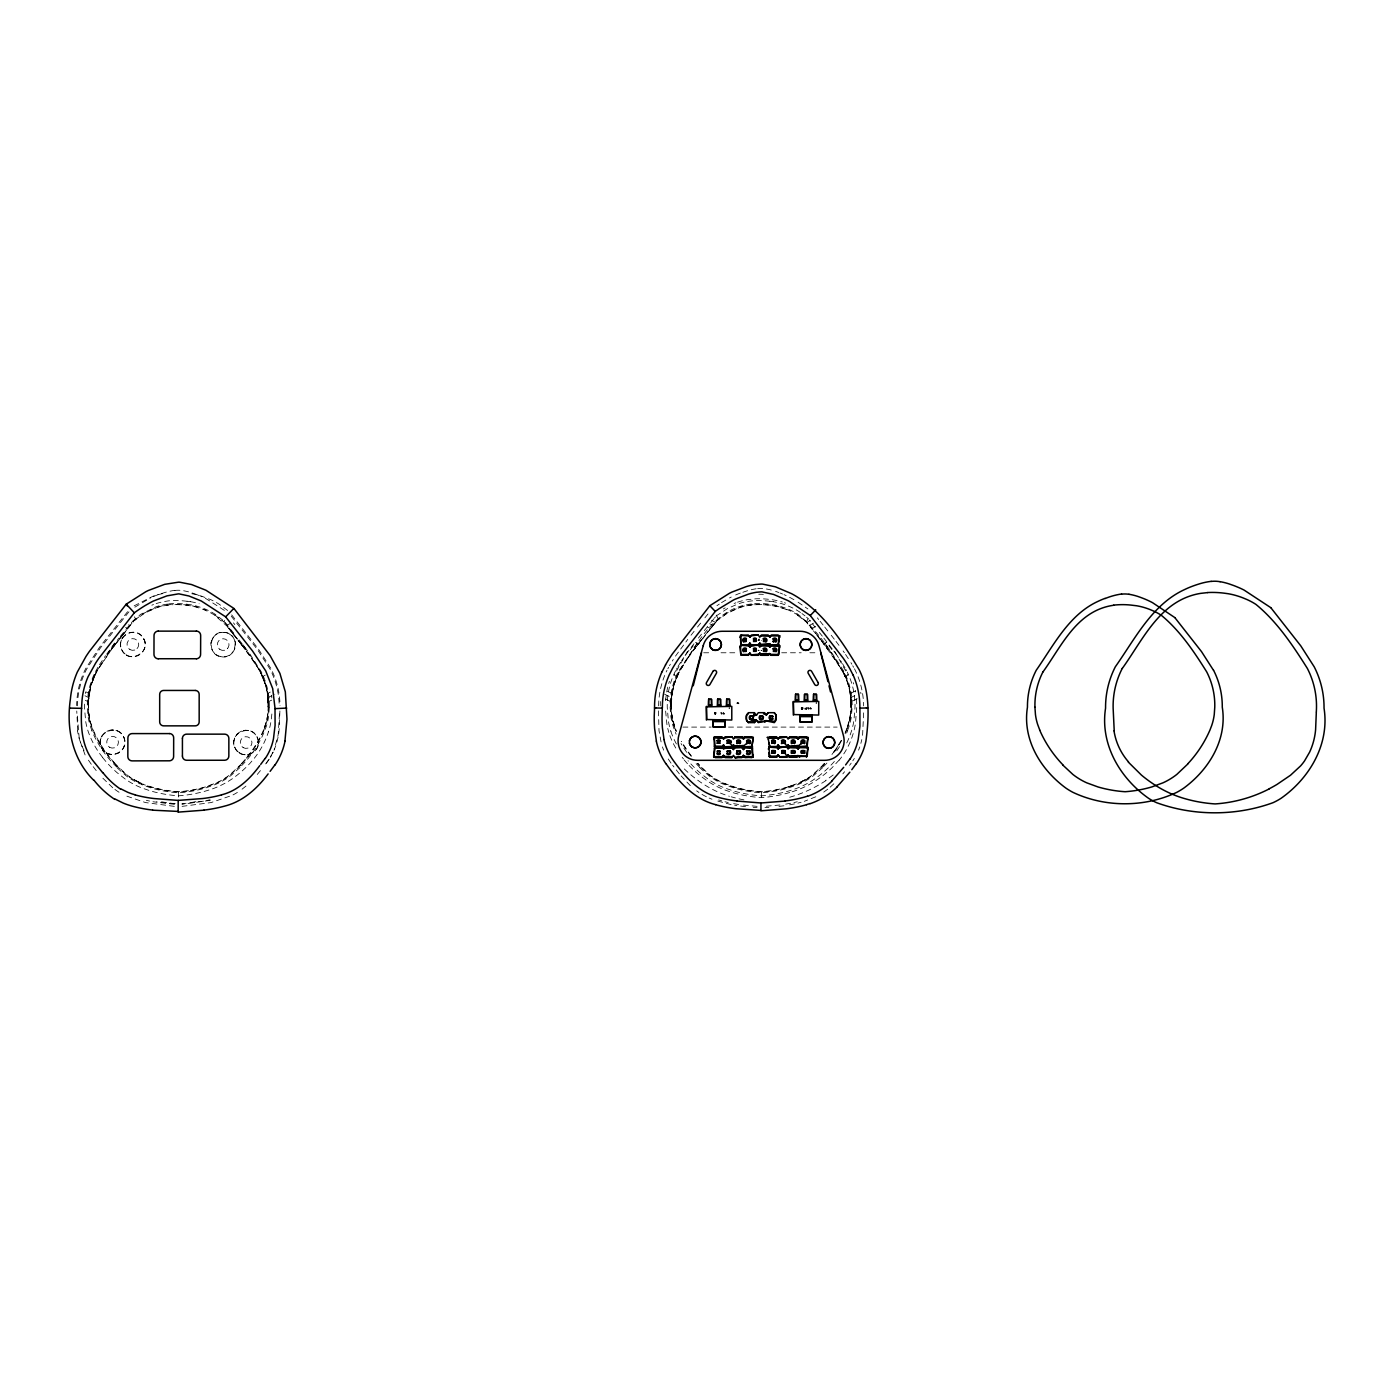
<?xml version="1.0" encoding="UTF-8"?>
<svg xmlns="http://www.w3.org/2000/svg" width="1394" height="1394" viewBox="0 0 1394 1394"><rect width="100%" height="100%" fill="white"/><g stroke="black" fill="none" stroke-linecap="round" stroke-linejoin="round"><path stroke-width="0.75" stroke-dasharray="5 3.75" d="M88.38 704.231L88.92 714.477A54.139 54.139 0 0 0 91.133 724.462L93.241 730.055A118.211 118.211 0 0 0 116.434 764.905M268.223 702.21L268.275 706.531M279.445 713.902L278.19 734.743L274.252 749.327M671.159 704.231L671.699 714.477A54.139 54.139 0 0 0 673.912 724.462L676.003 730.055M851.002 702.21L850.514 714.477A54.139 54.139 0 0 1 848.319 724.462L846.21 730.055A118.211 118.211 0 0 1 845.217 732.46A118.176 118.176 0 0 0 846.297 730.09M88.484 701.304L88.38 705.869L88.589 699.805M665.461 698.986L671.228 701.879L671.159 705.869L671.42 699.143M268.293 705.538L267.735 714.477A54.139 54.139 0 0 1 265.54 724.462L263.431 730.055M271.76 700.102L268.206 701.74L268.275 707.176A72.836 72.836 0 0 0 260.208 671.856L253.394 660.651M857.205 698.76L850.967 701.74L851.037 707.176A72.836 72.836 0 0 0 842.987 671.856L825.021 643.139M850.95 701.147L850.863 699.997L851.037 707.176A72.767 72.767 0 0 0 850.654 697.662L857.571 694.212M851.072 706.026L851.037 707.176L850.636 697.401M111.816 648.907L96.482 671.873A72.836 72.836 0 0 0 88.414 707.176L88.536 700.45M664.642 694.212L671.559 697.662L671.35 700.119L671.577 697.523L671.176 707.176L671.159 706.2M84.999 695.763L88.78 697.662A72.767 72.767 0 0 0 88.397 707.176L88.641 699.143M268.275 706.845L268.275 707.176A72.767 72.767 0 0 0 267.875 697.662L274.792 694.212M671.438 698.882L671.559 697.592A72.767 72.767 0 0 0 671.159 707.176L671.525 698.08M88.38 704.789L88.414 702.89M269.338 707.281L268.676 715.854A59.489 59.489 0 0 1 266.062 727.058L264.79 730.543A107.495 107.495 0 0 1 239.873 767.397M671.159 704.789L671.194 702.89M851.333 707.194L850.81 714.53A55.952 55.952 0 0 1 848.284 725.664L846.576 730.195M658.473 710.87L659.013 730.7L661.348 743.385M88.397 703.691L88.815 697.401L88.571 700.171M279.898 711.01L279.131 729.742A67.644 67.644 0 0 1 273.956 750.338M671.176 703.691L673.058 688.601L671.978 694.386M88.658 698.882L88.798 697.592L88.519 700.781L90.296 688.601L88.92 696.477M88.571 700.067L88.746 698.08M271.865 713.972L271.203 719.984A69.404 69.404 0 0 1 268.868 730.595L268.45 731.867M101.152 746.766C106.38 761.856 130.426 752.063 123.979 737.722C118.542 722.197 93.415 733.331 101.657 747.881M220.949 656.661C237.172 660.373 240.796 633.155 224.277 632.353C208.63 630.227 206.312 656.138 222.082 656.818M234.68 747.062C239.925 762.239 263.936 752.307 257.507 738.018C252.07 722.458 226.943 733.645 235.185 748.177M671.681 696.512L671.943 694.561M267.875 713.31L267.212 717.91M850.654 713.31L847.552 726.657M862.59 735.318L863.74 710.87M100.333 741.138L100.49 740.005M210.947 643.488L211.104 642.355M233.861 741.434L234.018 740.301M667.465 691.25L672.1 693.567L673.058 688.601M758.214 640.404L759.172 638.94M85.958 691.877L89.321 693.567L90.296 688.601M860.865 743.385L861.806 739.534M121.435 649.012C127.342 665.548 153.218 652.113 143.129 637.772C135.549 624.808 114.395 637.11 121.94 650.127M266.184 722.284L264.773 726.657M121.051 641.118L121.435 639.968M100.769 738.855L101.152 737.722M144.262 649.012L144.645 647.879M123.979 746.766L124.362 745.616M211.383 641.205L211.766 640.073M234.593 649.099L234.976 647.966M234.297 739.151L234.68 738.018M257.507 747.062L257.89 745.912M93.485 678.408L95.82 673.18L91.656 683.53L96.482 671.873L103.278 660.651M678.582 673.18L674.435 683.53L679.261 671.873L688.061 657.741M858.582 750.146L859.784 746.905M847.569 730.543L848.841 727.058A59.489 59.489 0 0 0 851.455 715.854L852.1 707.281A73.708 73.708 0 0 0 843.962 671.542C830.963 650.893 816.779 629.705 797.873 614.214A59.402 59.402 0 0 0 790.119 609.98L786.617 608.516A90.837 90.837 0 0 0 783.358 607.331L782.295 606.965A62.538 62.538 0 0 0 772.956 604.665L769.558 604.194A81.026 81.026 0 0 0 751.453 603.863M263.797 730.195L265.505 725.647A55.952 55.952 0 0 0 268.049 714.547L268.554 707.194A73.08 73.08 0 0 0 260.469 671.769L243.253 644.934M272.283 753.858L273.154 752.098M272.945 752.255L270.087 757.482M672.082 693.55A71.233 71.233 0 0 1 679.174 671.978L686.057 660.651M95.524 671.559L98.591 666.088M667.831 668.806L668.632 667.29M676.404 669.329L677.17 667.918M114.43 643.139L105.177 657.916M687.573 651.294L674.208 675.097L676.979 676.648M697.192 643.139L688.95 656.504M270.349 757.395L271.36 755.635M669.468 665.757L670.357 664.206M121.94 638.853L122.567 637.772M101.657 736.607L102.285 735.527M212.271 638.94L212.899 637.877M223.998 622.194L224.434 620.278M818.505 636.779L806.377 621.707L808.537 618.047M677.989 666.506L680.673 662.15M99.462 664.677L105.543 655.703M672.274 661.052L673.302 659.449M852.797 760.845L854.348 758.441M681.666 660.651L683.74 657.567M675.48 656.138L687.782 639.393M686.754 659.135L679 671.786A73.08 73.08 0 0 0 670.897 707.194L671.559 715.697A55.272 55.272 0 0 0 673.929 725.647L675.637 730.177M268.554 759.852L265.365 764.278M687.834 657.619L702.28 638.591M687.939 657.916L694.595 648.907M686.022 654.344L689.769 649.255M137.396 648.193L136.995 648.646M227.727 648.28L227.327 648.733M106.711 654.082L110.492 649.029M849.556 765.341L851.194 763.128M690.309 649.656L695.85 642.39L698.481 643.854L709.877 629.496M112.078 648.541L112.897 647.478M691.11 647.461L693.951 643.767M695.676 647.478L694.055 649.604L698.481 643.854L697.627 644.952M111.851 647.252L118.995 638.069M113.785 645.892L96.221 671.786A73.08 73.08 0 0 0 88.136 707.194L88.78 715.697A55.272 55.272 0 0 0 91.15 725.647L92.875 730.177M111.276 649.604L127.812 628.624L125.617 627.457M113.454 646.764L115.702 643.854L113.071 642.39M696.216 646.764L699.596 642.425M114.012 646.049L118.054 640.404M114.848 644.952L120.267 638.051M699.126 643.035L701.74 639.689M691.006 635.246L694.282 631.081M698.394 638.069L702.855 632.44M119.501 638.591L120.93 636.779M119.692 638.783L122.533 635.211M702.471 638.783L705.312 635.211M120.442 636.256L131.838 622.09M120.93 637.215L122.358 635.002M122.219 635.594L123.735 633.259M697.505 627.021L702.106 621.271M705.12 635.002L711.62 626.917M123.491 634.009L133.022 621.741M704.301 630.628L708.379 625.575M127.568 628.938L133.51 621.149M709.337 630.175L712.177 626.655M127.568 611.705L99.671 647.077L85.801 668.44A82.351 82.351 0 0 0 76.653 705.591M132.378 621.41L140.602 614.353L155.936 606.808A58.008 58.008 0 0 1 165.555 604.386L168.674 603.951M260.434 770.603L257.071 774.698M704.876 617.838L708.396 613.482M710.766 622.595L713.972 618.64M711.776 627.143L717.318 620.295L715.993 621.933M712.892 625.767L716.202 621.689M842.847 773.844L844.555 771.753M133.232 621.933L134.591 619.842M714.477 618.03L715.383 616.915M128.945 611.792L100.298 648.088L86.533 669.277A82.107 82.107 0 0 0 77.472 705.8M716.952 620.33L727.198 612.942L738.907 607.592A57.52 57.52 0 0 1 748.439 605.188L754.572 604.491A83.048 83.048 0 0 1 769.471 605.031L771.753 605.292A62.713 62.713 0 0 1 782.121 607.732L783.167 608.098M135.462 619.18L134.277 620.644L144.54 613.221L156.198 607.871A57.328 57.328 0 0 1 165.694 605.484L171.828 604.787M718.049 619.424L717.056 620.644L727.319 613.221L738.977 607.871A57.328 57.328 0 0 1 748.473 605.484L754.59 604.787M134.713 620.103L135.131 619.163M717.492 620.103L718.38 619.023L717.805 619.72M134.922 619.86L144.436 612.942L156.128 607.592A57.52 57.52 0 0 1 165.659 605.188L171.81 604.491A83.048 83.048 0 0 1 186.709 605.031L188.974 605.292A62.713 62.713 0 0 1 199.342 607.732L200.387 608.098M716.168 615.956L727.633 608.498L738.001 603.916A59.855 59.855 0 0 1 747.916 601.406L751.157 600.971A83.605 83.605 0 0 1 769.819 601.284M839.171 760.061L832.026 767.745A110.387 110.387 0 0 1 817.058 779.821A97.022 97.022 0 0 1 793.169 791.478L789.736 792.541M834.379 761.472L833.002 763.006A108.209 108.209 0 0 1 819.132 775.761L815.838 778.183A87.317 87.317 0 0 1 794.266 789.213L789.213 790.834A132.186 132.186 0 0 1 761.385 795.835A131.489 131.489 0 0 1 733.017 790.816L724.601 787.958A80.695 80.695 0 0 1 708.082 779.159L699.962 772.764A117.166 117.166 0 0 1 688.044 760.775M236.562 734.795L237.416 733.854M241.737 763.581L230.271 774.437A66.825 66.825 0 0 1 216.436 782.836L205.249 786.948A126.61 126.61 0 0 1 178.606 791.722A125.948 125.948 0 0 1 151.423 786.93L143.268 784.456M824.516 763.581L813.051 774.437A66.825 66.825 0 0 1 799.215 782.836L788.028 786.948A126.61 126.61 0 0 1 761.385 791.722A125.948 125.948 0 0 1 734.185 786.93L722.998 782.836A66.825 66.825 0 0 1 709.163 774.454L697.697 763.581A115.719 115.719 0 0 0 698.952 765.149M240.674 765.341L230.48 774.716A68.01 68.01 0 0 1 216.558 783.114L205.336 787.227A127.011 127.011 0 0 1 178.606 792.019A126.349 126.349 0 0 1 151.336 787.209L144.871 785.083M823.436 765.341L813.26 774.716A68.01 68.01 0 0 1 799.337 783.114L788.115 787.227A127.011 127.011 0 0 1 761.385 792.019A126.349 126.349 0 0 1 734.098 787.209L722.876 783.114A67.714 67.714 0 0 1 708.954 774.698L698.777 765.306M240.012 767.554L231.021 775.447A71.843 71.843 0 0 1 215.303 784.543L205.58 787.993A128.109 128.109 0 0 1 178.606 792.82A127.446 127.446 0 0 1 151.092 787.976L141.369 784.543M822.791 767.554L813.8 775.447A71.843 71.843 0 0 1 798.082 784.543L788.342 787.993A128.109 128.109 0 0 1 761.385 792.82A127.446 127.446 0 0 1 733.871 787.976L722.545 783.846A70.188 70.188 0 0 1 708.431 775.395L699.457 767.432M833.839 783.794L829.848 787.453M245.971 786.077L241.754 789.44M833.194 774.959L825.788 780.344M827.74 789.178L823.279 792.454M134.852 607.174L150.622 597.852M716.917 605.693L719.287 604.09M134.155 605.832L153.305 596.092A64.682 64.682 0 0 1 162.296 593.705L164.056 593.391M721.534 602.626L727.651 598.967M723.329 608.934L725.176 607.854M232.554 633.224L240.97 643.854L243.584 642.39M267.369 693.55A71.233 71.233 0 0 0 260.26 671.978L265.017 683.53L262.455 676.648L265.243 675.097M224.608 622.072L230.271 629.949M226.386 625.558L230.724 623.188M229.975 628.067L228.877 628.659L231.578 631.587M806.656 622.473L810.28 620.487M809.147 625.558L814.95 622.386M815.647 626.481L811.656 628.659L814.183 631.796M729.498 597.956L731.258 597.05M270.279 692.086L267.334 693.567L268.136 700.781M850.95 701.304L850.131 693.62L855.585 690.832M815.804 796.776L804.251 801.341M106.92 731.327L108.052 730.822M117.079 753.649L118.211 753.143M240.448 731.641L241.58 731.118M250.606 753.945L251.739 753.44M151.841 605.188L153.532 604.526M734.115 603.48L735.858 602.8M740.284 593.095L738.942 593.617A84.25 84.25 0 0 0 732.948 596.214M797.838 803.118L801.097 802.264M793.953 802.561L797.246 801.759M129.468 632.684L130.618 632.423M219.799 632.789L220.949 632.51M225.41 656.661L226.56 656.382M109.185 730.439L110.335 730.16M206.782 800.487L210.058 799.738M210.285 800.33L181.987 804.303M794.493 803.902L787.54 805.227M790.572 803.275L783.567 804.495M203.454 801.184L181.969 803.763A138.128 138.128 0 0 0 185.21 803.31M783.933 805.784L776.528 806.69M751.453 603.951L748.334 604.386A58.008 58.008 0 0 0 738.715 606.808C709.267 616.88 695.327 647.914 678.286 671.559A73.708 73.708 0 0 0 670.131 707.281L670.775 715.854A58.6 58.6 0 0 0 673.389 727.041L674.661 730.508A109.987 109.987 0 0 0 676.125 734.202M779.96 805L764.87 806.359M174.947 590.429L176.219 590.307A28.107 28.107 0 0 1 181.987 590.498L182.579 590.586A58.252 58.252 0 0 1 192.581 593.095L195.805 594.227M757.674 588.669L758.336 588.599A29.082 29.082 0 0 1 764.836 588.721L766.055 588.93A58.583 58.583 0 0 1 773.653 590.725M182.091 806.359L211.174 802.561L232.153 795.347A66.006 66.006 0 0 0 239.507 791.025M764.94 807.579L768.861 807.335M761.438 640.386L761.351 640.543M761.037 650.249L761.438 650.318M111.468 730.02L112.565 729.968M244.995 730.317L246.093 730.264M759.172 650.44L758.214 650.336M703.674 652.775L710.173 652.775M721.012 652.775L736.189 652.775M781.703 652.775L801.202 652.775M809.879 652.775L816.379 652.775M682.886 727.093L711.132 727.093M728.522 727.093L837.167 727.093M758.859 640.351C756.837 640.003 760.479 641.17 759.033 639.097M758.859 650.284L757.953 650.144M761.263 650.475L761.873 650.423M753.161 807.335L757.047 807.579M757.099 806.359L742.166 805M174.337 806.359L145.464 802.561L124.519 795.347M174.442 804.303L152.974 801.759M174.459 803.763L156.564 801.794M745.563 806.69L734.621 805.227M769.819 601.215L773.322 601.72M187.04 601.215L190.56 601.72M186.779 604.194L190.176 604.682A62.538 62.538 0 0 1 199.534 606.965L200.579 607.331A90.837 90.837 0 0 1 203.838 608.516L207.34 609.98A59.402 59.402 0 0 1 215.094 614.214L223.998 621.044L228.25 626.307M130.618 656.574L131.75 656.731M247.191 730.317L248.324 730.473M243.863 754.607L244.995 754.764M110.335 754.311L111.468 754.468M738.576 804.495L731.606 803.275M731.118 804.599L714.913 800.313M146.353 800.33L149.628 801.08M757.953 640.212L759.172 640.508M724.95 801.759L728.243 802.561M718.659 799.947L721.761 800.888M782.051 608.028L783.097 608.376A89.774 89.774 0 0 1 786.321 609.561L788.603 610.502M226.56 632.789L227.692 633.172M115.946 730.439L117.079 730.822M108.052 753.649L109.185 754.049M775.587 591.352L778.863 592.537M786.408 609.283L788.69 610.206A59.367 59.367 0 0 1 797.56 614.928L806.377 621.707M203.629 609.283L205.911 610.206M143.39 784.177L139.766 783.846A70.188 70.188 0 0 1 125.652 775.395L116.695 767.432M709.128 798.048L711.968 799.232M141.805 783.533L133.998 779.629L140.219 782.836A66.825 66.825 0 0 1 126.384 774.454L114.935 763.581M85.348 700.311L88.467 701.879M711.567 620.295L715.558 622.473M709.668 623.71L713.066 625.558M707.298 626.864L710.557 628.659M130.112 625.47L128.684 624.686M793.935 599.699L790.241 597.643A92.074 92.074 0 0 0 783.986 594.611M126.122 654.779L127.203 655.407M239.385 752.812L240.448 753.44M798.065 602.208L807.875 608.934M800.47 612.506L799.041 611.548A61.284 61.284 0 0 0 791.025 607.192L787.418 605.676A93.712 93.712 0 0 0 784.055 604.438L782.975 604.072A64.525 64.525 0 0 0 773.322 601.703M797.438 615.19L806.237 621.951L811.761 628.799M214.781 614.928L223.598 621.707M696.669 790.851L698.952 792.454M114.918 789.44L117.166 791.025A66.006 66.006 0 0 0 121.958 793.988M224.347 610.38L207.009 599.263A89.826 89.826 0 0 0 200.841 596.284M801.951 613.552L805.018 615.887M227.588 610.485L219.398 604.369A66.354 66.354 0 0 0 210.738 599.647L200.858 595.9A69.073 69.073 0 0 0 191.57 593.705M112.757 787.784L101.309 776.685M806.586 617.193L808.485 618.953M237.416 751.227L238.357 752.063M103.888 750.913L104.829 751.767M690.344 785.658L681.091 775.918M684.28 768.93L687.678 772.084A128.753 128.753 0 0 0 700.415 782.121L704.144 784.578A105.003 105.003 0 0 0 729.393 796.288M116.016 765.306L126.192 774.698A67.714 67.714 0 0 0 140.097 783.114M687.486 763.755L683.356 758.998M809.391 620.051L810.367 621.271M679.366 773.844L672.657 765.341M231.683 614.893L258.343 648.924L270.854 668.44A82.351 82.351 0 0 1 280.002 705.591M231.247 616.165L257.716 649.918L270.122 669.277A82.107 82.107 0 0 1 279.201 705.8M102.686 757.639L105.264 760.775A117.166 117.166 0 0 0 117.183 772.764L125.321 779.141A80.695 80.695 0 0 0 141.84 787.958L150.238 790.834A131.489 131.489 0 0 0 178.624 795.817A132.186 132.186 0 0 0 206.417 790.799L211.487 789.213A87.317 87.317 0 0 0 233.077 778.218L236.353 775.761A108.209 108.209 0 0 0 250.24 763.006L254.213 758.371A83.605 83.605 0 0 0 268.432 731.85M817.337 617.838L818.679 619.511M812.615 624.042L815.141 627.178M227.832 626.917L214.659 615.19A59.175 59.175 0 0 0 205.824 610.502L203.541 609.561A89.774 89.774 0 0 0 200.318 608.376L199.272 608.028A62.503 62.503 0 0 0 188.957 605.588L186.674 605.292A82.786 82.786 0 0 0 171.828 604.752M227.675 627.143L228.999 628.799M820.108 621.271L823.122 625.035M233.46 622.891L234.819 624.582M230.707 629.374L234.802 634.462M230.097 630.175L232.763 633.468M813.504 630.942L815.525 633.468M230.724 630.942L232.937 633.259M233.181 634.009L234.453 635.594M824.708 627.021L829.569 633.155M819.358 632.44L822.321 636.169M234.314 635.002L238.601 640.404M234.14 635.211L242.678 646.049M818.33 636.971L819.759 638.783M819.167 638.051L820.474 639.689M96.221 770.603L92.945 766.404M819.933 638.591L832.113 654.466M816.919 635.211L824.586 644.952M823.819 638.069L832.445 649.255M821.188 640.595L825.44 646.049M239.123 639.916L247.487 650.754M238.409 640.595L239.838 642.425M239.019 641.362L241.824 644.952M831.207 635.246L834.431 639.393M241.476 644.08L259.737 670.444M242.103 645.317L242.939 646.398M240.97 643.854L252.436 659.275M827.356 648.541L826.276 647.13M243.497 647.13L244.577 648.541M835.999 641.414L838.996 645.37M831.904 649.656L826.363 642.39L823.749 643.854L843.231 671.786A73.08 73.08 0 0 1 851.316 707.194M826.816 647.844L827.897 649.255M244.055 647.844L245.379 649.604L244.856 648.907M91.307 764.278L86.585 757.482M833.751 650.998L836.208 654.344M249.944 654.082L261.148 671.559A73.708 73.708 0 0 1 269.303 707.281M843.091 650.928L844.363 652.706M833.037 656.191L835.215 659.275M837.358 655.964L838.474 657.567M671.019 763.128L667.865 758.441M845.566 654.448L849.939 661.052M836.156 660.651L844.363 674.713M840.565 660.651L841.54 662.15M842.481 663.614L845.043 667.918M850.915 662.638L851.856 664.206M834.657 651.294L848.005 675.097L845.234 676.648L845.949 678.39M852.745 665.757L853.581 667.29M716.255 615.068L718.241 618.762M134.416 616.81L135.479 618.762M845.809 669.329L846.559 670.706M85.104 754.956L79.249 738.89L77.228 713.902M260.19 671.873L262.455 676.648M844.468 674.923L845.234 676.648L843.021 671.995A71.233 71.233 0 0 1 850.148 693.55L850.532 696.512M257.001 736.903L257.507 738.018M143.756 638.853L144.262 639.968M123.474 736.607L123.979 737.722M91.899 730.508L90.61 727.041A58.6 58.6 0 0 1 87.979 715.854L87.334 707.281A73.708 73.708 0 0 1 95.489 671.542M662.429 746.905L663.631 750.146M674.661 726.657L671.559 713.31M234.976 641.205L235.255 642.355M144.645 641.118L144.924 642.268M89.46 717.91L88.78 713.31M850.131 693.602L850.462 695.989M267.369 693.689L267.735 696.338M77.75 730.892L76.757 711.01M267.875 697.662L268.101 700.084L267.927 698.08M850.863 700.032L850.706 698.08M268.031 699.352L268.188 701.565M268.084 699.997L268.24 702.89M665.635 711.079L666.872 723.939A63.2 63.2 0 0 0 668.841 732.442M268.171 701.304L268.293 705.225M850.898 700.537L851.054 703.691M268.275 703.691L268.136 700.537L268.275 707.176L268.293 704.841M88.397 707.176L88.38 706.2M761.385 792.036L761.403 799.895M178.606 792.036L178.624 797.873M758.754 594.227A95.21 95.21 0 0 1 763.389 594.349M825.945 780.588A133.179 133.179 0 0 1 787.418 797.873M743.908 799.877A140.01 140.01 0 0 1 731.205 796.793M742.863 592.276A72.889 72.889 0 0 1 757.656 588.512M780.065 592.99A119.901 119.901 0 0 1 782.609 594.036M854.47 668.771A83.431 83.431 0 0 1 863.618 705.904M706.409 796.776A65.518 65.518 0 0 1 701.321 793.97M658.613 705.904A83.431 83.431 0 0 1 666.994 670.27M737.583 602.173A60.953 60.953 0 0 1 747.689 599.629L755.775 598.81A89.53 89.53 0 0 1 769.976 599.455L773.548 599.943A64.96 64.96 0 0 1 782.295 601.999M784.473 602.713A95.437 95.437 0 0 1 785.606 603.114M856.439 698.864A77.437 77.437 0 0 1 856.7 707.734L855.533 722.772A71.756 71.756 0 0 1 853.442 732.652A76.443 76.443 0 0 1 839.24 760.113M853.233 682.607A77.437 77.437 0 0 1 853.633 683.966M855.271 690.657A77.437 77.437 0 0 1 855.515 691.999M789.718 792.506A134.643 134.643 0 0 1 761.403 797.629A133.929 133.929 0 0 1 732.495 792.524L725.629 790.276A87.264 87.264 0 0 1 706.95 780.71L700.171 775.656A118.159 118.159 0 0 1 687.486 763.755M683.478 758.911A78.744 78.744 0 0 1 682.189 757.343M675.759 748.038A78.744 78.744 0 0 1 668.737 732.46M665.652 700.677A77.437 77.437 0 0 1 669.416 681.265M860.708 692.278A82.107 82.107 0 0 1 860.952 693.672M660.251 705.8A82.107 82.107 0 0 1 660.39 701.548M847.691 730.595A107.495 107.495 0 0 1 846.663 733.017M839.519 746.592A107.495 107.495 0 0 1 835.564 752.516M826.903 763.076A107.495 107.495 0 0 1 822.652 767.397M846.75 742.967A83.605 83.605 0 0 0 851.211 731.85L851.629 730.595A69.404 69.404 0 0 0 853.982 719.984L854.992 707.56A76.043 76.043 0 0 0 847.273 672.082M699.666 767.205A109.987 109.987 0 0 1 695.397 762.866M686.737 752.307A109.987 109.987 0 0 1 681.021 743.56M675.637 670.688A76.043 76.043 0 0 0 667.256 707.56L668.423 721.134A63.932 63.932 0 0 0 671.019 731.711M676.386 743.943A86.097 86.097 0 0 1 670.95 731.745M846.663 730.229A114.918 114.918 0 0 1 845.043 733.836M841.732 740.353A114.918 114.918 0 0 1 832.323 754.781M824.69 763.755A114.918 114.918 0 0 1 823.296 765.201M691.093 756.228A115.719 115.719 0 0 1 681.265 741.678M676.055 731.397A115.719 115.719 0 0 1 675.55 730.212M754.59 604.752A82.786 82.786 0 0 1 769.453 605.327L771.718 605.588A62.503 62.503 0 0 1 782.051 608.028M850.532 714.477A54.645 54.645 0 0 1 847.953 725.56M699.213 764.905A118.211 118.211 0 0 1 697.836 763.459M691.476 756.053A118.211 118.211 0 0 1 681.649 741.503M676.473 731.31A118.211 118.211 0 0 1 675.933 730.09M824.377 763.459A118.211 118.211 0 0 1 823 764.905M674.278 725.56A54.645 54.645 0 0 1 671.681 714.477M671.194 707.176A72.836 72.836 0 0 1 679.226 671.856M196.99 594.68A117.985 117.985 0 0 1 199.499 595.708M174.93 590.324A67.139 67.139 0 0 0 160.397 594.001A106.066 106.066 0 0 0 157.836 594.785A83.849 83.849 0 0 0 150.622 597.852M168.674 603.863A81.026 81.026 0 0 1 186.779 604.247M190.56 601.703A64.525 64.525 0 0 1 199.133 603.741M187.04 601.284A83.605 83.605 0 0 0 168.36 600.884L165.154 601.406A59.855 59.855 0 0 0 155.222 603.916M271.534 695.24A76.043 76.043 0 0 1 271.847 697.941M116.904 767.205A109.987 109.987 0 0 1 91.743 730.561M84.459 704.144A76.043 76.043 0 0 0 84.476 707.56L85.644 721.134A63.932 63.932 0 0 0 88.258 731.711A86.097 86.097 0 0 0 102.773 757.569M85.4 693.428A76.043 76.043 0 0 1 85.626 692.104M263.902 730.229A114.918 114.918 0 0 1 240.517 765.201M116.172 765.149A115.719 115.719 0 0 1 92.771 730.212M263.518 730.09A118.211 118.211 0 0 1 240.221 764.905M267.753 714.477A54.645 54.645 0 0 1 265.174 725.56M91.499 725.56A54.645 54.645 0 0 1 88.92 714.477M89.303 693.55A71.233 71.233 0 0 1 96.395 671.978M269.251 759.138A55.133 55.133 0 0 1 265.487 764.295M195.874 801.655A138.128 138.128 0 0 1 192.233 802.317M175.226 803.658A142.432 142.432 0 0 1 160.833 801.637M84.058 750.39A61.493 61.493 0 0 1 77.541 730.926M250.328 753.021L245.623 759.085L250.328 753.021M805.453 779.629L799.215 782.836L805.453 779.629M792.872 785.38L786.408 787.401L792.872 785.38M831.939 754.485A118.176 118.176 0 0 0 841.331 740.144A118.211 118.211 0 0 1 831.939 754.485M126.715 655.128A12.285 12.285 0 0 0 145.133 644.498A12.285 12.285 0 0 0 126.715 633.869A12.285 12.285 0 0 0 126.715 655.128M239.019 752.568A12.285 12.285 0 0 0 258.326 743.647A12.285 12.285 0 0 0 240.935 731.397A12.285 12.285 0 0 0 239.019 752.568M106.432 752.865A12.285 12.285 0 0 0 124.85 742.235A12.285 12.285 0 0 0 106.432 731.606A12.285 12.285 0 0 0 106.432 752.865M216.105 654.622A12.285 12.285 0 0 0 235.412 645.683A12.285 12.285 0 0 0 218.022 633.451A12.285 12.285 0 0 0 216.105 654.622M243.166 747.62A5.872 5.872 0 0 0 251.965 742.532A5.872 5.872 0 0 0 243.166 737.461A5.872 5.872 0 0 0 243.166 747.62M109.638 747.323A5.872 5.872 0 0 0 118.438 742.235A5.872 5.872 0 0 0 109.638 737.165A5.872 5.872 0 0 0 109.638 747.323M219.799 649.377A5.872 5.872 0 0 0 229.017 645.108A5.872 5.872 0 0 0 220.705 639.271A5.872 5.872 0 0 0 219.799 649.377M129.921 649.569A5.872 5.872 0 0 0 138.72 644.498A5.872 5.872 0 0 0 129.921 639.41A5.872 5.872 0 0 0 129.921 649.569"/><path stroke-width="1.5" d="M178.171 811.726L178.188 800.4L154.124 798.553A130.287 130.287 0 0 1 135.131 794.911M706.863 706.845L731.798 706.375L731.78 720.018L706.845 719.548L706.392 706.34L706.375 720.001M711.602 706.218L711.498 699.318L708.622 699.318L711.498 699.318L711.602 706.218L708.535 706.218L708.622 700.52M717.544 706.218L717.631 699.283L720.506 699.318L720.611 706.218L717.544 706.218L717.631 699.283M724.95 721.604L724.932 727.093L713.24 727.058L713.136 720.14L725.194 720.036L724.95 721.604L713.223 721.587M729.62 706.218L729.515 699.318L726.64 699.318L729.515 699.318L729.62 706.218L726.553 706.218L726.64 700.52M760.95 810.158L760.95 802.979L737.025 801.062M793.778 701.862L818.731 701.409L818.696 715.052L793.778 714.582L793.308 701.374L793.308 715.035M798.535 701.252L798.431 694.351L795.556 694.351L798.431 694.351L798.535 701.252L795.469 701.252L795.538 695.554M804.477 701.252L804.547 694.317L807.44 694.351L807.544 701.252L804.477 701.252L804.565 694.351L807.457 694.351L807.544 701.252M811.866 716.638L811.866 722.127L800.173 722.092L800.069 715.174L812.127 715.07L811.866 716.638L800.139 716.621L800.069 715.174M816.553 701.252L816.448 694.351L813.556 694.351L816.448 694.351L816.553 701.252L813.486 701.252L813.556 695.554M152.643 810.175L178.171 811.43M715.645 804.721A138.267 138.267 0 0 0 735.997 808.729L760.95 810.419M708.622 699.283L708.535 706.218M726.64 699.283L726.553 706.218M795.556 694.317L795.469 701.252M813.573 694.317L813.486 701.252M856.334 763.703A63.671 63.671 0 0 0 865.918 741.172C869.124 717.562 870.048 691.755 859.209 669.765C842.115 641.257 822.826 611.408 793.447 594.698A107.617 107.617 0 0 0 791.409 593.6L775.43 586.822L762.553 584.103A27.532 27.532 0 0 0 760.985 584.069L755.321 584.539A68.794 68.794 0 0 0 746.313 586.595L731.815 592.119A96.238 96.238 0 0 0 729.323 593.356L709.842 605.71L672.448 653.856A146.3 146.3 0 0 0 665.513 664.886M275.001 708.222L272.701 688.601L265.714 670.897L252.506 650.946L225.654 616.845L201.241 600.971L188.922 595.987L179.129 593.896A16.188 16.188 0 0 0 178.327 593.879L166.966 595.865L153.392 601.023A87.003 87.003 0 0 0 151.127 602.173L145.028 605.623A168.186 168.186 0 0 0 134.329 612.785L126.505 604.473M756.541 720.28L750.129 718.903L752.638 718.903L755.269 721.447L750.129 718.903L756.541 720.28L758.301 722.615L766.282 720.907L774.262 722.615L776.022 720.28L776.214 715.035L774.262 712.683L768.233 712.683L766.282 715.122L764.33 712.683L758.301 712.683L756.541 715.035L750.129 716.411L750.129 718.903L754.834 722.04L747.776 721.831M756.158 720.28L754.398 722.615L748.369 722.615L746.452 720.245L746.487 715.052L748.264 713.867M730.038 742.34L730.63 740.772L731.362 742.34L730.595 740.772L729.776 743.246L727.285 743.246L727.285 740.737L729.776 740.737L729.776 743.246L727.285 743.246L729.776 743.246M784.421 743.246L781.912 743.246L784.421 743.246L784.421 740.737L781.912 740.737L781.912 743.246L784.421 743.246L785.24 740.772L784.683 742.34M784.421 753.178L781.912 753.178L784.421 753.178L784.421 750.669L781.912 750.669L781.912 753.178L784.421 753.178L785.258 750.704L784.683 752.272M714.547 756.663L722.632 756.663L723.556 755.287L725.124 757.622L731.937 757.622L733.488 755.287L735.056 757.622L741.869 757.622L743.438 755.287L744.988 757.622L752.76 757.221L751.802 747.219L744.988 747.201L743.438 746.017L724.845 746.783M725.124 747.201L723.556 744.849L721.987 747.201L714.477 746.557L715.192 747.201L714.233 737.199L721.987 736.799L723.556 739.134L725.124 736.799L731.937 736.799L733.488 739.134L735.056 736.799L741.869 736.799L743.438 739.134L744.361 737.757L752.446 737.757M751.453 645.37L749.885 643.017L748.317 645.37L740.806 644.725L740.562 635.368L748.317 634.967L749.885 637.302L751.453 634.967L758.249 634.967L759.817 637.302L761.385 634.967L768.199 634.967L769.749 637.302L770.673 635.925L778.758 635.925M761.211 645.178L779.647 645.544L778.897 654.518L759.869 654.1L758.249 655.302L751.453 655.302L749.885 652.95L748.317 655.302L740.806 654.657L739.953 647.252L741.521 644.899L748.317 644.899L749.885 647.252L751.453 644.899L758.249 644.899L759.817 647.252L761.385 644.899L768.199 644.899L769.749 647.252L770.673 645.858L778.758 645.858M768.913 742.706L769.837 747.201L768.268 739.134L769.837 736.799L776.632 736.799L778.201 739.134L779.769 736.799L786.564 736.799L788.133 739.134L789.701 736.799L796.497 736.799L798.065 739.134L798.989 737.757L807.074 737.757M796.497 746.731L798.065 749.066L798.989 747.689L807.074 747.689M284.951 740.946L286.972 719.182L285.334 691.86L279.898 673.354L270.087 655.563L233.896 608.411L205.894 590.22L191.518 584.539L179.774 582.222A27.497 27.497 0 0 0 178.571 582.169L164.719 584.33L148.287 590.498A98.8 98.8 0 0 0 145.708 591.788L126.227 604.177L89.373 651.434A197.913 197.913 0 0 0 85.992 656.435L77.332 672.03A87.474 87.474 0 0 0 70.38 699.161C66.145 728.26 72.296 759.207 93.729 780.274M662.011 671.734A86.341 86.341 0 0 0 654.553 707.943L654.239 716.098A147.067 147.067 0 0 0 654.605 728.522L656.4 741.155M662.307 708.344L662.045 717.3A136.577 136.577 0 0 0 662.411 727.912L664.032 739.517M1316.337 711.881L1316.476 708.344A82.351 82.351 0 0 0 1307.363 668.423C1292.83 645.352 1277.043 621.654 1255.889 604.369A66.354 66.354 0 0 0 1247.212 599.647L1243.309 598.009A101.483 101.483 0 0 0 1239.667 596.667L1238.482 596.284A69.874 69.874 0 0 0 1228.044 593.705L1224.246 593.182A93.59 93.59 0 0 0 1207.448 592.555M1316.319 712.317L1315.605 729.742A67.644 67.644 0 0 1 1309.646 752.098L1304.557 760.88A54.871 54.871 0 0 1 1300.55 765.951L1290.495 775.256L1276.991 784.439A161.338 161.338 0 0 1 1269.237 788.76M134.26 612.855L98.974 658.125A186.552 186.552 0 0 0 95.803 662.83L88.049 676.787A75.764 75.764 0 0 0 82.037 700.241C80.573 721.639 79.911 746.191 95.175 763.372M723.312 713.153L724.061 713.92L723.381 713.24M810.245 708.187L811.064 708.727L810.315 708.274M732.111 757.36L713.676 756.994L714.408 748.003L721.987 747.201M753.318 737.426L751.802 747.201L753.318 737.426L734.882 737.06M778.131 645.37L779.647 635.594L778.131 645.37L771.318 645.37L769.749 644.185L751.174 644.952M779.49 746.783L807.213 746.417L807.945 737.426L789.509 737.06M779.49 756.715L807.213 756.35L807.945 747.358L789.509 746.992M736.38 753.649L737.217 751.174L739.709 751.174L739.709 753.684L737.217 753.684L737.217 751.174L739.709 751.174L737.217 751.174M756.21 640.508L753.596 641.414L753.596 638.905L756.106 638.905L756.106 641.414L753.596 641.414L754.99 641.153M756.21 650.44L753.596 651.346L753.596 648.855L756.106 648.855L756.106 651.346L753.596 651.346L754.99 651.085M713.676 756.994L715.192 747.219M779.647 645.544L778.131 655.302L771.318 655.302L769.61 653.577L760.915 654.605L768.652 654.605L769.61 653.577L771.318 655.302M806.185 708.884L806.568 707.925L806.29 708.936M807.945 737.426L806.446 747.201M807.945 747.358L806.446 757.134M805.14 708.483L805.122 708.884M725.194 720.036L724.932 727.041L713.223 727.041L713.136 720.14M812.127 715.07L811.866 722.075L800.156 722.075L800.139 716.621M714.233 737.199L723.207 737.879L731.937 736.799L723.207 737.879L714.233 737.199L714.32 746.382L722.458 746.504L723.556 744.849M758.249 634.967L749.536 636.047L740.562 635.368L740.806 644.725L748.787 644.673L749.885 643.017M749.885 647.252L749.536 645.997L758.249 644.899L749.536 645.997L740.562 645.3L740.806 654.657L748.787 654.605L749.885 652.95M741.869 747.219L743.438 749.571L744.535 747.916L752.499 747.864L752.76 757.221L743.786 756.541L735.056 757.622L743.786 756.541L752.76 757.221M778.201 744.849L776.632 747.201L769.122 746.557L777.103 746.504L778.201 744.849L779.769 747.201M768.913 752.638L769.122 756.489L777.103 756.437L778.201 754.781L779.769 757.134L786.564 757.134L788.133 754.781L786.564 757.134M693.236 685.796L701.513 652.775M739.953 647.252L740.562 645.3M778.201 754.781L776.632 757.134L769.837 757.134L768.861 747.132L776.632 746.731L778.201 749.066L779.769 746.731L786.564 746.731L788.133 749.066L789.701 746.731M662.063 671.769L665.548 664.903M763.128 718.137L763.494 717.074M754.398 722.615L752.638 718.903L754.398 712.683L748.369 712.683C745.407 715.139 745.389 720.193 748.369 722.615M1043.008 671.873C1059.841 648.506 1073.624 617.856 1102.724 607.871A57.328 57.328 0 0 1 1112.22 605.484L1113.771 605.24M1122.292 668.44C1141.32 642.024 1156.898 607.366 1189.796 596.092A64.804 64.804 0 0 1 1200.53 593.391L1207.448 592.607M714.965 713.136L715.349 714.042M814.967 611.164L815.769 609.875M802.892 708.03L802.264 709.076M739.953 637.302L741.521 634.967M753.161 645.37L758.249 645.37L759.817 643.017L761.385 645.37L778.897 644.586M769.749 637.302L771.318 634.967L778.131 634.967L779.699 637.302M758.249 655.302L759.817 652.95L761.385 655.302L768.199 655.302L769.749 654.117M768.199 645.37L769.61 643.645L771.318 645.37M769.749 647.252L771.318 644.899L778.131 644.899L779.699 647.252M713.623 739.134L715.192 736.799L723.207 737.879L723.556 739.134M742.148 747.637L723.556 748.404L721.987 747.219L723.695 748.944L725.124 747.219L731.937 747.201L733.488 744.849L731.937 747.201M723.556 755.287L721.987 757.622L715.192 757.622L713.623 755.287M733.488 749.571L731.937 747.219L733.488 749.571L735.056 747.219L752.568 746.417M743.438 739.134L744.988 736.799L751.802 736.799L753.37 739.134M741.869 747.201L747.149 743.246L749.641 743.246L749.641 740.737L747.149 740.737L747.149 743.246L749.641 743.246L747.149 743.246M743.438 749.571L744.988 747.219L752.499 747.864L751.802 747.219M753.37 755.287L751.802 757.622L743.786 756.541L743.438 755.287M768.268 739.134L769.837 736.799L777.852 737.879L786.564 736.799C784.439 738.994 750.042 736.485 777.852 737.879L778.201 739.134M768.268 749.066L769.837 746.731M781.459 747.201L786.564 747.201L788.133 744.849L789.701 747.201L807.213 746.417M798.065 739.134L799.633 736.799L806.446 736.799L807.997 739.134M796.497 747.201L801.794 743.246L804.286 743.246L804.286 740.737L801.794 740.737L801.794 743.246L804.286 743.246L801.794 743.246M798.065 749.066L799.633 746.731L806.446 746.731L807.997 749.066M788.168 755.931L789.701 757.134L796.497 757.134L797.926 755.409L799.633 757.134M849.782 759.225L845.6 764.905M856.247 763.633L851.786 769.697M730.892 741.678L729.881 742.34L732.39 746.504M785.536 741.678L784.526 742.34L787.035 746.504M265.156 758.406L260.695 764.4M274.792 765.045L270.105 771.352M768.233 712.683L766.282 715.087L764.33 712.683M765.846 720.576L764.905 721.831L765.846 720.576L775.134 721.447L776.179 715.052M259.737 765.637C250.101 778.671 237.729 790.886 221.507 794.824M843.701 767.345L831.66 781.18M849.852 772.171L837.132 786.774M268.136 773.897C257.263 788.551 242.817 801.55 224.748 806.081A141.961 141.961 0 0 1 203.942 810.106M853.023 674.992L849.835 668.702A138.128 138.128 0 0 0 843.283 658.282L810.262 615.521L789.631 601.528A99.41 99.41 0 0 0 787.732 600.5L773.548 594.436L762.117 591.91A19.673 19.673 0 0 0 760.985 591.875L756.472 592.276A61.04 61.04 0 0 0 748.526 594.105L735.213 599.159A88.327 88.327 0 0 0 732.93 600.309L719.321 608.586A207.776 207.776 0 0 0 715.261 611.443L678.913 658.264A138.18 138.18 0 0 0 672.361 668.702L669.19 674.992A78.517 78.517 0 0 0 662.377 707.891M1188.263 763.581L1176.797 774.437A66.825 66.825 0 0 1 1162.962 782.836L1151.775 786.948A126.61 126.61 0 0 1 1125.115 791.722A125.948 125.948 0 0 1 1097.932 786.93L1086.745 782.836A66.825 66.825 0 0 1 1072.892 774.454L1062.803 765.062M225.654 616.845L233.6 608.69M810.262 615.521L815.298 610.345M714.408 748.003L723.556 748.404L725.124 747.219M796.497 757.134L798.065 755.949L807.213 756.35M758.249 645.37L759.817 643.017M733.453 748.421L735.056 747.219M786.564 747.201L788.133 744.849M752.638 716.411L750.129 716.411L756.541 715.035M807.492 796.148L804.338 797.141A130.513 130.513 0 0 1 785.118 800.975M810.001 803.554L806.551 804.652M754.851 639.166L756.106 638.905L753.596 638.905M718.59 742.985L717.335 743.246L717.335 740.737L719.844 740.737L719.844 743.246L717.335 743.246L719.844 743.246M718.59 751.436L719.844 751.174L719.844 753.684L717.335 753.684L717.335 751.174L719.844 751.174L717.335 751.174M748.787 654.605L740.806 654.657L748.317 655.302M777.103 756.437L769.122 756.489L776.632 757.134M785.136 801.062L760.95 802.979M203.96 810.175L178.171 812.127M744.988 747.201L743.298 745.476L734.603 746.504L742.322 746.504M799.633 747.201L797.926 745.476L789.231 746.504L796.967 746.504M1211.142 581.42L1212.536 581.298A30.441 30.441 0 0 1 1218.774 581.507L1220.081 581.699M1121.595 594.158L1122.815 594.036A27.88 27.88 0 0 1 1128.966 594.297M751.174 654.884L759.869 654.1L761.385 655.302M69.961 708.1L81.671 708.344M654.483 707.943L655.772 707.838M760.95 810.803L786.164 808.816A138.32 138.32 0 0 0 806.568 804.739M178.188 800.4L202.478 798.553A130.409 130.409 0 0 0 221.524 794.911M286.328 708.1L275.019 708.64M867.068 707.96L859.906 708.117M795.538 699.823L798.448 699.823M804.547 699.823L807.457 699.823M813.556 699.823L816.466 699.823M708.605 704.789L711.532 704.789M717.614 704.789L720.541 704.789L720.611 706.218M726.622 704.789L729.55 704.789M158.219 631.133L196.397 631.133M760.741 635.925L769.802 636.222M768.652 644.673L760.915 644.673L769.749 644.185M760.741 645.858L769.802 646.154M158.219 658.735L196.397 658.735M717.631 699.318L720.524 699.318L720.541 704.789M808.625 708.919L808.067 707.699M714.739 712.665L715.157 714.042M714.965 712.996L715.976 712.996M721.709 713.885L721.134 712.665M763.494 713.867L765.201 713.867M757.412 721.447L765.201 721.447M714.547 737.757L723.207 737.879M734.411 737.757L743.472 738.053M769.192 737.757L777.852 737.879M789.056 737.757L798.117 738.053M784.909 741.835L785.24 740.772M714.721 746.504L722.458 746.504M724.653 747.916L732.39 747.916L723.556 748.404M789.056 747.689L798.117 747.986M796.967 756.437L789.231 756.437L798.065 755.949M732.564 756.663L723.521 756.367M752.446 756.663L743.786 756.541M655.145 707.96L662.324 708.117M866.441 707.838L867.73 707.943M285.77 708.013L286.711 708.1M135.166 794.824L132.622 794.057A67.975 67.975 0 0 1 127.656 792.245L120.964 788.934M715.662 804.652C693.811 799.145 678.425 781.354 665.966 763.633M115.04 799.023L123.195 803.066A79.597 79.58 0 0 0 129.032 805.192L131.925 806.081A141.822 141.787 -2.1 0 0 152.643 810.071M1270.823 607.679L1244.058 590.063A96.256 96.256 0 0 0 1239.196 587.763L1237.733 587.153A127.778 127.778 0 0 0 1233.742 585.55L1229.194 583.947A62.434 62.434 0 0 0 1220.081 581.681M1174.793 617.559L1152.542 602.678A86.742 86.742 0 0 0 1146.6 599.803L1145.293 599.246A113.942 113.942 0 0 0 1141.721 597.834L1139.612 597.05A57.956 57.956 0 0 0 1128.966 594.262M759.869 644.167L761.385 645.37M788.168 745.999L789.701 747.201M733.54 745.999L735.056 747.201L733.488 744.849M749.745 643.645L750.983 644.673M749.745 653.577L750.983 654.605M778.061 745.476L779.298 746.504M778.061 755.409L779.298 756.437M742.322 747.916L743.577 748.944M723.416 745.476L724.653 746.504M710.295 606.198L715.261 611.443M1128.321 762.117L1141.459 775.116A135.253 135.253 0 0 0 1154.79 784.927L1158.606 787.296A110.875 110.875 0 0 0 1182.548 797.978L1184.377 798.518A142.432 142.432 0 0 0 1215.115 803.92A138.128 138.128 0 0 0 1269.289 788.865M102.651 772.694L95.489 763.79M1270.979 607.889L1300.776 645.858L1314.211 666.82A88.902 88.902 0 0 1 1324.039 708.169C1329.719 744.135 1309.663 778.183 1281.051 798.309A64.002 64.002 0 0 1 1273.088 802.665C1236.13 816.17 1193.491 816.204 1156.532 802.665A64.002 64.002 0 0 1 1148.569 798.309C1119.957 778.183 1099.918 744.135 1105.564 708.169A88.902 88.902 0 0 1 1115.339 666.785C1135.117 638.731 1152.106 604.351 1184.795 589.47A89.774 89.774 0 0 1 1191.19 586.7L1192.619 586.16A114.848 114.848 0 0 1 1196.627 584.748L1197.864 584.347A68.079 68.079 0 0 1 1211.142 581.35M1174.933 617.734L1201.506 651.608L1213.494 670.305M774.262 712.683L775.134 713.867M754.398 712.683L756.158 715.035M788.133 754.781L789.701 757.134M784.526 752.272L787.035 756.437M768.861 747.132L777.852 747.811L786.564 746.731L777.852 747.811L778.201 749.066M126.227 604.177L127.133 605.815M1039.75 730.055L1037.659 724.462A54.139 54.139 0 0 1 1035.446 714.477L1034.923 707.176M749.536 636.047L749.885 637.302M820.7 652.775L827.949 681.666M828.994 685.796L830.545 691.999M1114.224 730.892L1113.144 708.344A82.351 82.351 0 0 1 1122.257 668.423M859.906 708.344L859.906 726.239L858.181 739.517A55.847 55.847 0 0 1 849.887 759.294M275.019 708.692L275.088 725.35L273.485 738.628A53.721 53.721 0 0 1 265.278 758.475M759.817 652.95L759.869 654.1M802.264 707.699L802.09 709.076M801.672 707.699L801.672 709.076M182.422 738.332L182.422 756.071M720.036 754.032A2.143 2.143 0 0 1 717.265 754.119M717.265 740.301A2.143 2.143 0 0 1 720.036 740.388M729.724 750.634A2.143 2.143 0 0 1 730.177 753.806A2.143 2.143 0 0 1 726.988 753.927M726.988 740.493A2.143 2.143 0 0 1 730.125 740.562A2.143 2.143 0 0 1 729.846 743.682M739.674 750.634A2.143 2.143 0 0 1 740.005 753.927A2.143 2.143 0 0 1 736.729 753.684M736.729 751.157A2.143 2.143 0 0 1 737.252 750.634M736.729 740.737A2.143 2.143 0 0 1 739.953 740.441A2.143 2.143 0 0 1 739.778 743.682M737.13 743.682A2.143 2.143 0 0 1 736.729 743.263M743.716 641.954A2.143 2.143 0 0 1 743.263 638.783A2.143 2.143 0 0 1 746.47 638.679M743.472 651.695A2.143 2.143 0 0 1 743.368 648.611A2.143 2.143 0 0 1 746.47 648.611M746.504 740.981A2.143 2.143 0 0 1 749.78 740.353A2.143 2.143 0 0 1 749.728 743.682M747.079 743.682A2.143 2.143 0 0 1 746.504 743.002M749.606 750.634A2.143 2.143 0 0 1 749.833 754.032A2.143 2.143 0 0 1 746.504 753.44M746.504 751.418A2.143 2.143 0 0 1 747.201 750.634M753.44 718.241A2.143 2.143 0 0 1 749.275 718.102M749.275 717.213A2.143 2.143 0 0 1 750.303 715.784M752.446 715.784A2.143 2.143 0 0 1 753.474 717.213M753.422 638.574A2.143 2.143 0 0 1 756.297 638.574M753.422 648.506A2.143 2.143 0 0 1 756.297 648.506M763.215 718.659A2.143 2.143 0 0 1 759.817 719.199A2.143 2.143 0 0 1 760.235 715.784M762.396 715.784A2.143 2.143 0 0 1 763.215 716.638M763.25 638.679A2.143 2.143 0 0 1 766.439 638.783A2.143 2.143 0 0 1 765.986 641.954M763.25 648.611A2.143 2.143 0 0 1 766.334 648.611A2.143 2.143 0 0 1 766.23 651.695M772.99 718.921A2.143 2.143 0 0 1 769.645 719.095A2.143 2.143 0 0 1 770.168 715.784M772.328 715.784A2.143 2.143 0 0 1 772.99 716.394M774.977 750.669A2.143 2.143 0 0 1 774.785 753.422M771.579 740.615A2.143 2.143 0 0 1 774.785 740.493A2.143 2.143 0 0 1 774.559 743.682M772.99 638.905A2.143 2.143 0 0 1 776.266 638.679A2.143 2.143 0 0 1 775.918 641.954M773.513 641.954A2.143 2.143 0 0 1 772.99 641.432M772.99 648.837A2.143 2.143 0 0 1 776.162 648.506A2.143 2.143 0 0 1 776.162 651.695M784.909 750.669A2.143 2.143 0 0 1 784.717 753.422M781.337 740.859A2.143 2.143 0 0 1 784.613 740.388A2.143 2.143 0 0 1 784.491 743.682M781.842 743.682A2.143 2.143 0 0 1 781.337 743.141M791.078 741.259A2.143 2.143 0 0 1 794.371 740.249A2.143 2.143 0 0 1 794.423 743.682M791.775 743.682A2.143 2.143 0 0 1 791.078 742.723M794.841 750.669A2.143 2.143 0 0 1 794.65 753.422M791.548 753.422A2.143 2.143 0 0 1 791.078 752.673M791.078 751.192A2.143 2.143 0 0 1 791.356 750.669M805.052 752.673A2.143 2.143 0 0 1 804.582 753.422M801.498 753.422A2.143 2.143 0 0 1 801.289 750.669M804.774 750.669A2.143 2.143 0 0 1 805.052 751.192M805.052 742.723A2.143 2.143 0 0 1 804.355 743.682M801.707 743.682A2.143 2.143 0 0 1 801.777 740.249A2.143 2.143 0 0 1 805.052 741.259M853.093 674.975A78.517 78.517 0 0 1 859.837 707.891M837.236 786.878A71.652 71.652 0 0 1 810.053 803.728M831.765 781.285A63.845 63.845 0 0 1 807.544 796.305M737.025 800.975A130.461 130.461 0 0 1 717.858 797.229C697.819 792.001 683.914 775.482 672.431 759.225A55.743 55.743 0 0 1 663.962 739.534M665.879 763.703A63.601 63.601 0 0 1 656.313 741.172M689.316 740.946A5.872 5.872 0 0 1 698.324 737.13A5.872 5.872 0 0 1 698.324 746.905A5.872 5.872 0 0 1 689.316 743.089M120.72 789.283A78.325 78.325 0 0 1 102.825 772.555M114.796 799.407A90.122 90.105 42.1 0 1 93.903 780.117M285.056 740.981A65.448 65.448 0 0 1 274.914 765.132M158.219 631.064A4.356 4.356 0 0 0 154.02 635.559L153.967 654.309A4.356 4.356 0 0 0 158.219 658.804M196.415 658.804A4.356 4.356 0 0 0 200.597 654.309L200.666 635.559A4.356 4.356 0 0 0 196.415 631.064M182.422 738.332A4.217 4.217 0 0 1 186.657 734.15L224.608 734.15A4.217 4.217 0 0 1 228.86 738.332L228.843 756.071A4.217 4.217 0 0 1 224.608 760.253L186.657 760.27A4.217 4.217 0 0 1 182.422 756.071M1128.53 761.926A61.493 61.493 0 0 1 1114.015 730.926M1105.128 598.531A69.247 69.247 0 0 1 1121.56 594.001M1105.059 598.374A80.974 80.974 0 0 0 1098.089 601.319C1068.971 614.615 1053.69 645.195 1036.212 670.305A79.284 79.284 0 0 0 1027.448 707.176C1022.238 739.5 1040.638 769.471 1065.783 788.011A67.226 67.226 0 0 0 1072.875 792.315C1105.163 807.596 1144.544 807.579 1176.832 792.315A67.226 67.226 0 0 0 1183.924 788.011C1209.068 769.471 1227.434 739.5 1222.277 707.176A79.284 79.284 0 0 0 1213.564 670.27M1113.754 605.135A78.796 78.796 0 0 1 1133.2 605.362L1136.563 605.763A61.806 61.806 0 0 1 1145.798 608.028L1146.844 608.376A89.774 89.774 0 0 1 1150.067 609.561L1153.518 611.008A58.705 58.705 0 0 1 1161.185 615.19C1179.847 630.524 1193.944 651.416 1206.699 671.873A72.836 72.836 0 0 1 1214.766 707.176L1214.261 714.477A54.645 54.645 0 0 1 1211.682 725.56L1209.957 730.055A118.176 118.176 0 0 1 1188.124 763.459M1034.94 707.176A72.836 72.836 0 0 1 1042.973 671.856M1062.96 764.905A118.211 118.211 0 0 1 1039.68 730.09M737.374 703.203L738.559 703.325L737.374 703.168M729.428 708.1L729.358 708.204M816.361 703.134L816.414 703.012M703.221 645.666L678.756 735.701A19.499 19.499 0 0 0 697.575 760.322L824.638 760.322A19.499 19.499 0 0 0 843.457 735.701L818.975 645.666A19.499 19.499 0 0 0 800.139 631.273L722.04 631.273A19.499 19.499 0 0 0 703.221 645.666M712.996 671.35L706.531 682.52A1.952 1.952 0 0 0 707.246 685.203A1.952 1.952 0 0 0 709.929 684.489L716.377 673.302A1.952 1.952 0 0 0 715.662 670.636A1.952 1.952 0 0 0 712.996 671.35M746.173 638.905L743.664 638.905L743.664 641.414L746.173 641.414L746.173 638.905L743.664 638.905L746.173 638.905M744.919 641.153L743.664 641.414L746.173 641.414L744.919 641.153M766.038 638.905L763.529 638.905L763.529 641.414L766.038 641.414L766.038 638.905L763.529 638.905L766.038 638.905M764.783 641.153L763.529 641.414L766.038 641.414L764.783 641.153M775.97 638.905L773.478 638.905L773.478 641.414L775.97 641.414L775.97 638.905L773.478 638.905L775.97 638.905M774.716 641.153L773.478 641.414L775.97 641.414L774.855 641.153M746.173 648.855L743.664 648.855L743.664 651.346L746.173 651.346L746.173 648.855L743.664 648.855L746.173 648.855M744.919 651.085L743.664 651.346L746.173 651.346L744.919 651.085M756.106 648.855L753.596 648.855L756.106 648.855M766.038 648.855L763.529 648.855L763.529 651.346L766.038 651.346L766.038 648.855L763.529 648.855L766.038 648.855M764.783 651.085L763.529 651.346L766.038 651.346L764.783 651.085M775.97 648.855L773.478 648.855L773.478 651.346L775.97 651.346L775.97 648.855L773.478 648.855L775.97 648.855M774.716 651.085L773.478 651.346L775.97 651.346L774.855 651.085M762.57 716.411L760.061 716.411L760.061 718.903L762.57 718.903L762.57 716.411L760.061 716.411L762.57 716.411M761.316 718.642L760.061 718.903L762.57 718.903L761.316 718.642M772.503 716.411L769.993 716.411L769.993 718.903L772.503 718.903L772.503 716.411L769.993 716.411L772.503 716.411M771.248 718.642L769.993 718.903L772.503 718.903L771.248 718.642M719.844 740.737L717.335 740.737L719.844 740.737M729.776 740.737L727.285 740.737L729.776 740.737M739.709 740.737L737.217 740.737L737.217 743.246L739.709 743.246L739.709 740.737L737.217 740.737L739.709 740.737M738.454 742.985L737.217 743.246L739.709 743.246L738.454 742.985M749.641 740.737L747.149 740.737L749.641 740.737M774.489 740.737L771.98 740.737L771.98 743.246L774.489 743.246L774.489 740.737L771.98 740.737L774.489 740.737M718.59 753.422L717.335 753.684L719.844 753.684L718.59 753.422M729.776 751.174L727.285 751.174L727.285 753.684L729.776 753.684L729.776 751.174L727.285 751.174L729.776 751.174M773.234 742.985L771.98 743.246L774.489 743.246L773.234 742.985M784.421 740.737L781.912 740.737L784.421 740.737M728.522 753.422L727.285 753.684L729.776 753.684L728.661 753.422M794.353 740.737L791.844 740.737L791.844 743.246L794.353 743.246L794.353 740.737L791.844 740.737L794.353 740.737M738.454 753.422L737.217 753.684L739.709 753.684L738.454 753.422M749.641 751.174L747.149 751.174L747.149 753.684L749.641 753.684L749.641 751.174L747.149 751.174L749.641 751.174M793.099 742.985L791.844 743.246L794.353 743.246L793.099 742.985M804.286 740.737L801.794 740.737L804.286 740.737M748.404 753.422L747.149 753.684L749.641 753.684L748.404 753.422M774.489 750.669L771.98 750.669L771.98 753.178L774.489 753.178L774.489 750.669L771.98 750.669L774.489 750.669M773.234 752.917L771.98 753.178L774.489 753.178L773.234 752.917M784.421 750.669L781.912 750.669L784.421 750.669M794.353 750.669L791.844 750.669L791.844 753.178L794.353 753.178L794.353 750.669L791.844 750.669L794.353 750.669M793.099 752.917L791.844 753.178L794.353 753.178L793.099 752.917M804.286 750.669L801.794 750.669L801.794 753.178L804.286 753.178L804.286 750.669L801.794 750.669L804.286 750.669M803.031 752.917L801.794 753.178L804.286 753.178L803.171 752.917M195.265 690.448L163.586 690.448A3.903 3.903 0 0 0 159.683 694.369L159.683 721.953A3.903 3.903 0 0 0 163.586 725.856L195.265 725.856A3.903 3.903 0 0 0 199.168 721.953L199.168 694.369A3.903 3.903 0 0 0 195.265 690.448M169.51 733.592L132.012 733.592A4.287 4.287 0 0 0 127.9 737.966L127.83 756.437A4.287 4.287 0 0 0 131.994 760.88L169.51 760.81A4.287 4.287 0 0 0 173.623 756.454L173.675 737.966A4.287 4.287 0 0 0 169.51 733.523M818.069 682.52L811.622 671.35A1.952 1.952 0 0 0 808.938 670.636A1.952 1.952 0 0 0 808.224 673.302L814.688 684.489A1.952 1.952 0 0 0 817.354 685.203A1.952 1.952 0 0 0 818.069 682.52M692.313 747.079A5.872 5.872 0 0 0 701.112 741.991A5.872 5.872 0 0 0 692.313 736.921A5.872 5.872 0 0 0 692.313 747.079M712.683 649.709A5.872 5.872 0 0 0 721.482 644.638A5.872 5.872 0 0 0 712.683 639.55A5.872 5.872 0 0 0 712.683 649.709M803.083 649.709A5.872 5.872 0 0 0 811.883 644.638A5.872 5.872 0 0 0 803.083 639.55A5.872 5.872 0 0 0 803.083 649.709M825.579 747.358A5.872 5.872 0 0 0 834.727 742.897A5.872 5.872 0 0 0 826.293 737.217A5.872 5.872 0 0 0 825.579 747.358M826.015 747.585A5.872 5.872 0 0 0 834.832 742.497A5.872 5.872 0 0 0 826.015 737.426A5.872 5.872 0 0 0 826.015 747.585M802.63 649.238A5.872 5.872 0 0 0 811.848 644.969A5.872 5.872 0 0 0 803.536 639.132A5.872 5.872 0 0 0 802.63 649.238M712.125 649.238A5.872 5.872 0 0 0 721.36 644.969A5.872 5.872 0 0 0 713.048 639.132A5.872 5.872 0 0 0 712.125 649.238"/></g></svg>
